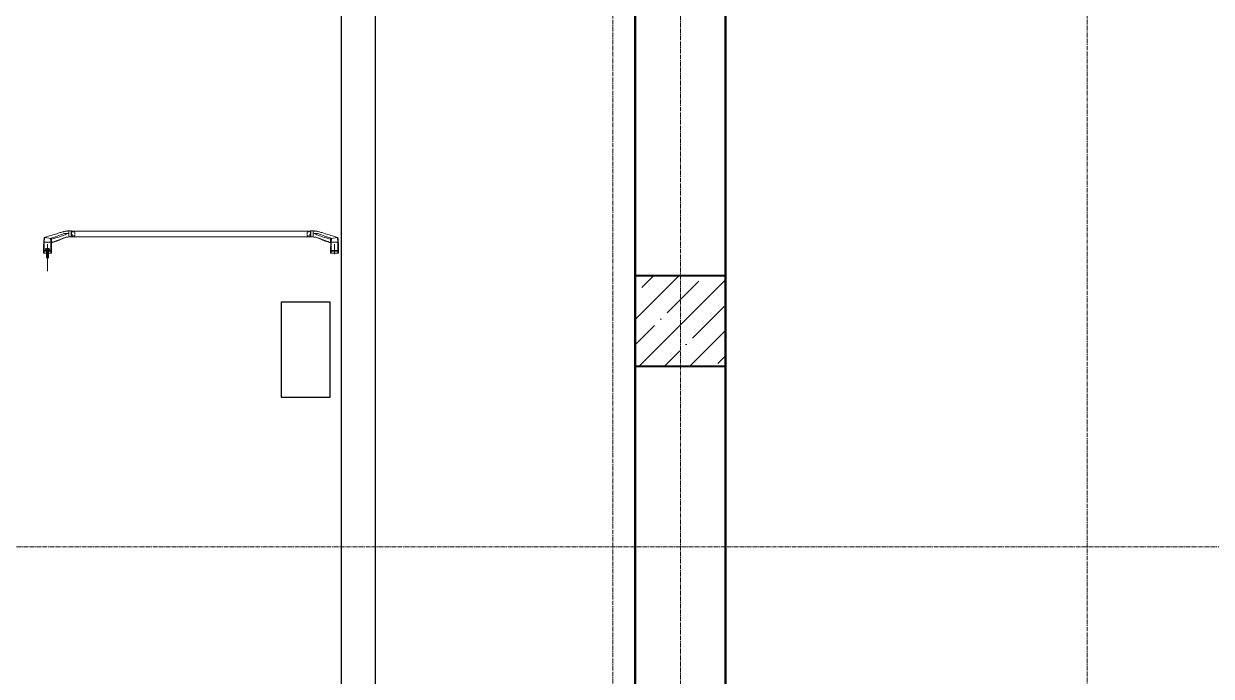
# Model space of a CAD drawing. Header units: millimetres. Extents: x -7155 to 483283, y -227682 to 148426.
# Drawn here: x 15393 to 20650, y 81627 to 84515 of the extents above; entities that cross this region are included whole.
import ezdxf

# ---------------------------------------------------------------- set-up
doc = ezdxf.new("R2010")
doc.units = ezdxf.units.MM
for name, pattern in [('CENTER2', [28.575, 19.05, -3.175, 3.175, -3.175]), ('CENTERLINE', [30, 12, -1.5, 3, -1.5, 12]), ('HIDDEN', [9.525, 6.35, -3.175]), ('HIDDEN2', [4.7625, 3.175, -1.5875])]:
    doc.linetypes.add(name, pattern=pattern)
for name, color, linetype, lineweight in [('АР_Двери_внутренние_антипаника', 7, 'Continuous', 0), ('АР_Колонны', 70, 'Continuous', 30), ('АР_Стены ЖБ', 7, 'Continuous', 30), ('АР_Штриховка', 8, 'Continuous', 0)]:
    doc.layers.add(name, color=color, linetype=linetype, lineweight=lineweight)
for name, color, linetype, lineweight, true_color in [('АР_Оси_РД_100', 7, 'Continuous', 0, 0x525252), ('МАГНИТЫ', 7, 'Continuous', 0, 0xd100d1), ('РД_Витраж_перегородка', 7, 'Continuous', 25, 0x148aff), ('РД_Оси_100', 7, 'Continuous', 0, 0x525252)]:
    doc.layers.add(name, color=color, linetype=linetype, lineweight=lineweight, true_color=true_color)
doc.layers.add('КР_Балки-0.5', color=60, linetype='Continuous', lineweight=50, plot=False)

# ---------------------------------------------------------------- blocks, each defined once
blk = doc.blocks.new('СОШ_2200_АР_ОСИ_М100_28.05.24')
at = {"layer": 'АР_Оси_РД_100', "linetype": 'CENTER2'}
for p, q in [((20100, -6155), (20100, 139938.679)), ((119910, 82200), (-5954.958, 82200))]:
    blk.add_line(p, q, dxfattribs=at)
for points in [[(17850, 139938.679), (18000, 139538.679), (18000, -6194.092)], [(18300, -6196.31), (18300, 139538.679), (18450, 139938.679)]]:
    blk.add_lwpolyline(points, dxfattribs=at)

msp = doc.modelspace()

# ---------------------------------------------------------------- hatches: boundary and pattern name
at = {"layer": 'АР_Штриховка', "linetype": 'Continuous', "lineweight": 5, "true_color": 0x000000}
h = msp.add_hatch(dxfattribs=at)
h.set_pattern_fill('ANSI35', color=18, scale=25, style=0)
h.paths.add_polyline_path([(18100, 83000), (18500, 83000), (18500, 83400), (18100, 83400)], flags=0)

# ---------------------------------------------------------------- linework, layer by layer
at = {"layer": 'АР_Двери_внутренние_антипаника', "color": 18, "linetype": 'Continuous', "true_color": 0x000000}
for p, q in [((15554.4, 83590.9), (15549.9, 83589.6)), ((15558.2, 83592), (15554.4, 83590.9)), ((15561.3, 83592.9), (15558.2, 83592)), ((15564.1, 83593.6), (15561.3, 83592.9)), ((15566.3, 83594.2), (15564.1, 83593.6)), ((15568.2, 83594.6), (15566.3, 83594.2)), ((15570.5, 83595.2), (15568.2, 83594.6)), ((15573.2, 83595.8), (15570.5, 83595.2)), ((15576.5, 83596.5), (15573.2, 83595.8)), ((15580.2, 83597.1), (15576.5, 83596.5)), ((15581.5, 83597.3), (15580.2, 83597.1)), ((15582.8, 83597.5), (15581.5, 83597.3)), ((15584, 83597.6), (15582.8, 83597.5)), ((15585.1, 83597.7), (15584, 83597.6)), ((15586.3, 83597.8), (15585.1, 83597.7)), ((15588.2, 83598), (15586.3, 83597.8)), ((15593, 83598.1), (15588.2, 83598)), ((15593, 83587.5), (15593, 83598.1)), ((15603, 83598.1), (15593, 83598.1)), ((15603, 83598.1), (15593, 83598.1)), ((15603, 83587.5), (15603, 83598.1)), ((15604, 83597.1), (15604, 83586.9)), ((16662.6, 83597.1), (15604, 83597.1)), ((16662.6, 83597.1), (16662.6, 83586.9)), ((16663.6, 83587.5), (16663.6, 83598.1)), ((16663.6, 83598.1), (16673.6, 83598.1)), ((16663.6, 83598.1), (16673.6, 83598.1)), ((16673.6, 83598.1), (16678.4, 83598)), ((16673.6, 83587.5), (16673.6, 83598.1)), ((16678.4, 83598), (16680.3, 83597.8)), ((16680.3, 83597.8), (16681.4, 83597.7)), ((16681.4, 83597.7), (16682.6, 83597.6)), ((16682.6, 83597.6), (16683.8, 83597.5)), ((16683.8, 83597.5), (16685.1, 83597.3)), ((16685.1, 83597.3), (16686.4, 83597.1)), ((16686.4, 83597.1), (16690.1, 83596.5)), ((16690.1, 83596.5), (16693.3, 83595.8)), ((16693.3, 83595.8), (16696.1, 83595.2)), ((16696.1, 83595.2), (16698.4, 83594.6)), ((16698.4, 83594.6), (16700.3, 83594.2)), ((16700.3, 83594.2), (16702.5, 83593.6)), ((16702.5, 83593.6), (16705.3, 83592.9)), ((16705.3, 83592.9), (16708.4, 83592)), ((16708.4, 83592), (16712.2, 83590.9)), ((16712.2, 83590.9), (16716.7, 83589.6)), ((15481.2, 83546.3), (15481.3, 83546.9)), ((15481.3, 83546.9), (15481.8, 83547.5)), ((15481.4, 83547), (15481.9, 83555.8)), ((15481.5, 83548.8), (15481.4, 83548.5)), ((15481.8, 83547.5), (15482.4, 83547.8)), ((15481.9, 83555.8), (15482.6, 83565.1)), ((15482.4, 83547.8), (15483.2, 83547.9)), ((15482.7, 83565.4), (15482.6, 83565.1)), ((15483.4, 83567.2), (15482.7, 83565.7)), ((15483.2, 83566.2), (15482.7, 83565.7)), ((15482.7, 83565.7), (15482.7, 83565.4)), ((15482.9, 83539.9), (15482.8, 83536.2)), ((15483, 83543.9), (15482.9, 83539.9)), ((15483.2, 83547.9), (15483, 83543.9)), ((15483.9, 83566.6), (15483.2, 83566.2)), ((15512.8, 83547.9), (15483.2, 83547.9)), ((15484.6, 83566.7), (15483.3, 83547.9)), ((15512.7, 83547.9), (15483.3, 83547.9)), ((15485.2, 83568.9), (15483.4, 83567.2)), ((15484.6, 83566.7), (15483.9, 83566.6)), ((15484.8, 83567.3), (15484.6, 83566.7)), ((15485.4, 83568), (15484.8, 83567.3)), ((15486.9, 83569.8), (15485.2, 83568.9)), ((15485.3, 83569), (15485.2, 83568.9)), ((15486.1, 83569.2), (15485.3, 83569)), ((15486.9, 83569.1), (15485.4, 83568)), ((15486.9, 83569.1), (15486.1, 83569.2)), ((15488.8, 83570.4), (15486.9, 83569.8)), ((15511.4, 83564.4), (15486.9, 83569.1)), ((15498.3, 83573.4), (15488.8, 83570.4)), ((15506.9, 83576.1), (15498.3, 83573.4)), ((15514.7, 83578.6), (15506.9, 83576.1)), ((15511.2, 83564), (15511.3, 83564.2)), ((15511.4, 83563.5), (15511.2, 83564)), ((15511.3, 83564.2), (15511.4, 83564.4)), ((15511.4, 83564.4), (15512.2, 83565.3)), ((15511.4, 83564.4), (15512.4, 83564)), ((15511.6, 83563.1), (15511.4, 83563.5)), ((15511.6, 83563), (15511.6, 83563.1)), ((15511.6, 83563.1), (15511.6, 83563.1)), ((15511.6, 83563.1), (15511.6, 83563.1)), ((15511.6, 83563.1), (15511.6, 83563.1)), ((15511.6, 83563.1), (15511.6, 83563.1)), ((15511.6, 83563.1), (15511.6, 83563.1)), ((15511.6, 83563.1), (15511.6, 83563.1)), ((15511.6, 83563.1), (15511.6, 83563.1)), ((15511.6, 83563.1), (15511.6, 83563.1)), ((15511.6, 83563.1), (15511.6, 83563.1)), ((15511.6, 83563.1), (15511.6, 83563.1)), ((15511.6, 83563.1), (15511.6, 83563.1)), ((15511.6, 83563.1), (15511.6, 83563.1)), ((15511.6, 83563.1), (15511.6, 83563.1)), ((15511.7, 83562.9), (15511.6, 83563)), ((15511.7, 83562.8), (15511.7, 83562.9)), ((15511.9, 83559.9), (15511.7, 83562.8)), ((15511.7, 83562.8), (15512.4, 83562.7)), ((15512.1, 83557), (15511.9, 83559.9)), ((15512.3, 83554.2), (15512.1, 83557)), ((15512.2, 83565.3), (15512.7, 83565.8)), ((15512.5, 83551.3), (15512.3, 83554.2)), ((15512.4, 83564), (15513.3, 83563.2)), ((15512.4, 83562.7), (15513.1, 83562.3)), ((15512.7, 83547.9), (15512.5, 83551.3)), ((15512.7, 83565.8), (15513.5, 83566.2)), ((15513, 83547.9), (15512.7, 83547.9)), ((15513, 83544.7), (15512.8, 83547.9)), ((15512.8, 83547.9), (15513.6, 83547.8)), ((15513.1, 83547.9), (15513, 83547.9)), ((15513.1, 83541.6), (15513, 83544.7)), ((15513.1, 83562.3), (15513.5, 83561.8)), ((15513.1, 83538.5), (15513.1, 83541.6)), ((15513.2, 83535.6), (15513.1, 83538.5)), ((15513.3, 83563.2), (15513.9, 83562.2)), ((15513.5, 83566.2), (15523.7, 83569.5)), ((15513.5, 83566.2), (15514.3, 83565.4)), ((15513.5, 83561.8), (15513.7, 83561.2)), ((15513.6, 83547.8), (15514.2, 83547.5)), ((15513.8, 83561.2), (15513.7, 83561.3)), ((15513.7, 83561.3), (15513.7, 83561.2)), ((15514, 83561.2), (15513.8, 83561.2)), ((15513.9, 83562.2), (15514.2, 83561.3)), ((15514.1, 83561.2), (15514, 83561.2)), ((15514.2, 83561.3), (15514.1, 83561.2)), ((15514.3, 83561.4), (15514.2, 83561.3)), ((15514.2, 83547.5), (15514.6, 83546.9)), ((15514.3, 83565.4), (15515, 83564.1)), ((15514.8, 83561.3), (15514.3, 83561.4)), ((15514.4, 83550.4), (15514.4, 83551)), ((15514.4, 83551), (15514.4, 83550.9)), ((15514.4, 83550.3), (15514.4, 83550.4)), ((15514.6, 83550.3), (15514.4, 83550.3)), ((15514.6, 83549.7), (15514.6, 83550.2)), ((15514.6, 83550.2), (15514.6, 83550.2)), ((15514.7, 83548.7), (15514.6, 83549.7)), ((15514.8, 83547.1), (15514.6, 83547.1)), ((15514.6, 83546.9), (15514.8, 83546.3)), ((15521.6, 83580.8), (15514.7, 83578.6)), ((15514.8, 83547.1), (15514.7, 83548.7)), ((15515.2, 83561.2), (15514.8, 83561.3)), ((15514.9, 83545.1), (15514.8, 83547.1)), ((15514.8, 83546.3), (15514.9, 83544.9)), ((15514.9, 83545.3), (15515, 83545.9)), ((15514.9, 83544.9), (15515.6, 83545.3)), ((15514.9, 83544.9), (15516, 83513.7)), ((15515, 83564.1), (15515.5, 83562.6)), ((15515, 83545.9), (15515.1, 83546)), ((15515.1, 83546), (15515.3, 83546.2)), ((15515.4, 83561.2), (15515.2, 83561.2)), ((15515.3, 83546.2), (15515.4, 83546.4)), ((15515.7, 83561.2), (15515.4, 83561.2)), ((15515.4, 83546.4), (15515.7, 83546.9)), ((15515.5, 83562.6), (15515.7, 83561.2)), ((15515.6, 83545.3), (15524.3, 83548.2)), ((15515.6, 83545.3), (15515.9, 83545.5)), ((15526, 83564.4), (15515.7, 83561.2)), ((15515.7, 83561.2), (15515.7, 83561.2)), ((15515.7, 83561.2), (15516.1, 83555.5)), ((15515.7, 83546.9), (15516.3, 83547.5)), ((15515.9, 83545.5), (15516.2, 83545.9)), ((15516.1, 83555.5), (15516.5, 83548.1)), ((15516.2, 83545.9), (15516.4, 83546.4)), ((15516.3, 83547.5), (15516.5, 83547.6)), ((15516.4, 83546.4), (15516.5, 83547.6)), ((15516.5, 83547.6), (15526.8, 83551)), ((15516.5, 83548.1), (15516.5, 83547.6)), ((15527.8, 83582.7), (15521.6, 83580.8)), ((15523.7, 83569.5), (15532.7, 83572.8)), ((15524.3, 83548.2), (15532, 83550.9)), ((15535.4, 83567.2), (15526, 83564.4)), ((15526.8, 83551), (15536.1, 83554.4)), ((15533.4, 83584.5), (15527.8, 83582.7)), ((15532, 83550.9), (15538.7, 83553.4)), ((15532.7, 83572.8), (15540.8, 83575.8)), ((15538.5, 83586.1), (15533.4, 83584.5)), ((15543.9, 83569.7), (15535.4, 83567.2)), ((15536.1, 83554.4), (15544.6, 83557.6)), ((15544.6, 83588), (15538.5, 83586.1)), ((15538.7, 83553.4), (15544.6, 83555.7)), ((15540.8, 83575.8), (15548.3, 83578.6)), ((15551.6, 83572.2), (15543.9, 83569.7)), ((15549.9, 83589.6), (15544.6, 83588)), ((15544.6, 83557.6), (15552.3, 83560.6)), ((15544.6, 83555.7), (15549.9, 83557.8)), ((15548.3, 83578.6), (15555.3, 83581.1)), ((15549.9, 83557.8), (15554.5, 83559.7)), ((15558.6, 83574.7), (15551.6, 83572.2)), ((15552.3, 83560.6), (15559.3, 83563.4)), ((15554.5, 83559.7), (15558.6, 83561.4)), ((15555.3, 83581.1), (15561.8, 83583.2)), ((15565, 83577), (15558.6, 83574.7)), ((15558.6, 83561.4), (15562.2, 83562.9)), ((15559.3, 83563.4), (15565.6, 83565.8)), ((15561.8, 83583.2), (15567.9, 83585)), ((15562.2, 83562.9), (15566.5, 83564.6)), ((15570.8, 83579.3), (15565, 83577)), ((15565.6, 83565.8), (15571.4, 83567.8)), ((15566.5, 83564.6), (15570.1, 83566)), ((15567.9, 83585), (15573.6, 83586.3)), ((15570.1, 83566), (15573.9, 83567.4)), ((15576, 83581.4), (15570.8, 83579.3)), ((15571.4, 83567.8), (15576.5, 83569.3)), ((15573.6, 83586.3), (15579.1, 83587.1)), ((15573.9, 83567.4), (15578, 83568.8)), ((15580.7, 83583.4), (15576, 83581.4)), ((15576.5, 83569.3), (15581.1, 83570.3)), ((15578, 83568.8), (15582.4, 83570)), ((15579.1, 83587.1), (15583, 83587.4)), ((15583.9, 83584.9), (15580.7, 83583.4)), ((15581.1, 83570.3), (15584.2, 83570.7)), ((15582.4, 83570), (15586.9, 83571.1)), ((15583, 83587.4), (15586.6, 83587.5)), ((15586.9, 83586.3), (15583.9, 83584.9)), ((15584.2, 83570.7), (15587.1, 83571.1)), ((15586.6, 83587.5), (15589.9, 83587.5)), ((15586.7, 83571), (15588.2, 83571.3)), ((15589.9, 83587.2), (15586.9, 83586.3)), ((15588.2, 83571.3), (15590.5, 83571.6)), ((15593, 83587.5), (15589.9, 83587.2)), ((15589.9, 83587.5), (15593, 83587.5)), ((15593, 83571.7), (15590.5, 83571.6)), ((15593, 83571.8), (15593, 83587.5)), ((15593, 83571.7), (15593, 83571.8)), ((15593, 83571.7), (15603, 83571.7)), ((15603, 83571.7), (15603, 83587.5)), ((15604, 83586.9), (15604, 83572.7)), ((16662.6, 83572.7), (15604, 83572.7)), ((16662.6, 83586.9), (16662.6, 83572.7)), ((16663.6, 83571.7), (16663.6, 83587.5)), ((16673.6, 83571.7), (16663.6, 83571.7)), ((16673.6, 83587.5), (16676.7, 83587.2)), ((16676.7, 83587.5), (16673.6, 83587.5)), ((16673.6, 83571.8), (16673.6, 83587.5)), ((16673.6, 83571.7), (16673.6, 83571.8)), ((16673.6, 83571.7), (16676, 83571.6)), ((16678.4, 83571.3), (16676, 83571.6)), ((16680, 83587.5), (16676.7, 83587.5)), ((16676.7, 83587.2), (16679.7, 83586.3)), ((16679.9, 83571), (16678.4, 83571.3)), ((16682.4, 83570.7), (16679.5, 83571.1)), ((16679.7, 83586.3), (16682.7, 83584.9)), ((16684.2, 83570), (16679.7, 83571.1)), ((16683.6, 83587.4), (16680, 83587.5)), ((16685.5, 83570.3), (16682.4, 83570.7)), ((16682.7, 83584.9), (16685.9, 83583.4)), ((16687.5, 83587.1), (16683.6, 83587.4)), ((16688.5, 83568.8), (16684.2, 83570)), ((16690.1, 83569.3), (16685.5, 83570.3)), ((16685.9, 83583.4), (16690.6, 83581.4)), ((16692.9, 83586.3), (16687.5, 83587.1)), ((16692.7, 83567.4), (16688.5, 83568.8)), ((16695.2, 83567.8), (16690.1, 83569.3)), ((16690.6, 83581.4), (16695.8, 83579.3)), ((16696.4, 83566), (16692.7, 83567.4)), ((16698.7, 83585), (16692.9, 83586.3)), ((16701, 83565.8), (16695.2, 83567.8)), ((16695.8, 83579.3), (16701.6, 83577)), ((16700.1, 83564.6), (16696.4, 83566)), ((16704.8, 83583.2), (16698.7, 83585)), ((16704.3, 83562.9), (16700.1, 83564.6)), ((16707.3, 83563.4), (16701, 83565.8)), ((16701.6, 83577), (16708, 83574.7)), ((16708, 83561.4), (16704.3, 83562.9)), ((16711.3, 83581.1), (16704.8, 83583.2)), ((16714.3, 83560.6), (16707.3, 83563.4)), ((16708, 83574.7), (16715, 83572.2)), ((16712.1, 83559.7), (16708, 83561.4)), ((16718.3, 83578.6), (16711.3, 83581.1)), ((16716.7, 83557.8), (16712.1, 83559.7)), ((16722, 83557.6), (16714.3, 83560.6)), ((16715, 83572.2), (16722.7, 83569.7)), ((16716.7, 83589.6), (16721.9, 83588)), ((16722, 83555.7), (16716.7, 83557.8)), ((16725.8, 83575.8), (16718.3, 83578.6)), ((16721.9, 83588), (16728.1, 83586.1)), ((16730.4, 83554.4), (16722, 83557.6)), ((16727.9, 83553.4), (16722, 83555.7)), ((16722.7, 83569.7), (16731.2, 83567.2)), ((16733.9, 83572.8), (16725.8, 83575.8)), ((16734.6, 83550.9), (16727.9, 83553.4)), ((16728.1, 83586.1), (16733.1, 83584.5)), ((16739.8, 83551), (16730.4, 83554.4)), ((16731.2, 83567.2), (16740.6, 83564.4)), ((16733.1, 83584.5), (16738.7, 83582.7)), ((16742.9, 83569.5), (16733.9, 83572.8)), ((16742.3, 83548.2), (16734.6, 83550.9)), ((16738.7, 83582.7), (16745, 83580.8)), ((16750, 83547.6), (16739.8, 83551)), ((16740.6, 83564.4), (16750.9, 83561.2)), ((16751, 83545.3), (16742.3, 83548.2)), ((16753, 83566.2), (16742.9, 83569.5)), ((16745, 83580.8), (16751.9, 83578.6)), ((16750.1, 83548.1), (16750, 83547.6)), ((16750.2, 83546.4), (16750, 83547.6)), ((16750.3, 83547.5), (16750, 83547.6)), ((16750.5, 83555.5), (16750.1, 83548.1)), ((16750.4, 83545.9), (16750.2, 83546.4)), ((16750.9, 83546.9), (16750.3, 83547.5)), ((16750.7, 83545.5), (16750.4, 83545.9)), ((16750.9, 83561.2), (16750.5, 83555.5)), ((16751.7, 83544.9), (16750.5, 83513.7)), ((16751, 83545.3), (16750.7, 83545.5)), ((16751.1, 83562.6), (16750.9, 83561.2)), ((16750.9, 83561.2), (16750.9, 83561.2)), ((16750.9, 83561.2), (16751.2, 83561.2)), ((16751.2, 83546.4), (16750.9, 83546.9)), ((16751.7, 83544.9), (16751, 83545.3)), ((16751.6, 83564.1), (16751.1, 83562.6)), ((16751.2, 83561.2), (16751.4, 83561.2)), ((16751.3, 83546.2), (16751.2, 83546.4)), ((16751.5, 83546), (16751.3, 83546.2)), ((16751.4, 83561.2), (16751.8, 83561.3)), ((16751.6, 83545.9), (16751.5, 83546)), ((16752.3, 83565.4), (16751.6, 83564.1)), ((16751.7, 83545.3), (16751.6, 83545.9)), ((16751.7, 83545.1), (16751.8, 83547.1)), ((16751.8, 83546.3), (16751.7, 83544.9)), ((16751.8, 83561.3), (16752.3, 83561.4)), ((16751.8, 83547.1), (16751.9, 83548.7)), ((16751.8, 83547.1), (16752, 83547.1)), ((16751.9, 83546.9), (16751.8, 83546.3)), ((16751.9, 83578.6), (16759.7, 83576.1)), ((16751.9, 83548.7), (16752, 83549.7)), ((16752.4, 83547.5), (16751.9, 83546.9)), ((16752, 83550.3), (16752.2, 83550.3)), ((16752, 83549.7), (16752, 83550.2)), ((16752, 83550.2), (16752, 83550.2)), ((16752.2, 83550.4), (16752.2, 83551)), ((16752.2, 83551), (16752.2, 83550.9)), ((16752.2, 83550.3), (16752.2, 83550.4)), ((16753, 83566.2), (16752.3, 83565.4)), ((16752.3, 83561.4), (16752.4, 83561.3)), ((16752.7, 83562.2), (16752.4, 83561.3)), ((16752.4, 83561.3), (16752.5, 83561.2)), ((16753, 83547.8), (16752.4, 83547.5)), ((16752.5, 83561.2), (16752.6, 83561.2)), ((16752.6, 83561.2), (16752.8, 83561.2)), ((16753.3, 83563.2), (16752.7, 83562.2)), ((16752.8, 83561.2), (16752.9, 83561.3)), ((16753.1, 83561.8), (16752.9, 83561.2)), ((16752.9, 83561.3), (16752.9, 83561.2)), ((16753.9, 83565.8), (16753, 83566.2)), ((16753.8, 83547.9), (16753, 83547.8)), ((16753.5, 83562.3), (16753.1, 83561.8)), ((16754.2, 83564), (16753.3, 83563.2)), ((16753.4, 83538.5), (16753.5, 83541.6)), ((16753.4, 83535.6), (16753.4, 83538.5)), ((16754.2, 83562.7), (16753.5, 83562.3)), ((16753.5, 83547.9), (16753.6, 83547.9)), ((16753.5, 83541.6), (16753.6, 83544.7)), ((16753.6, 83544.7), (16753.8, 83547.9)), ((16753.6, 83547.9), (16753.9, 83547.9)), ((16753.8, 83547.9), (16783.4, 83547.9)), ((16754.4, 83565.3), (16753.9, 83565.8)), ((16753.9, 83547.9), (16754.1, 83551.3)), ((16753.9, 83547.9), (16783.3, 83547.9)), ((16754.1, 83551.3), (16754.3, 83554.2)), ((16755.2, 83564.4), (16754.2, 83564)), ((16754.9, 83562.8), (16754.2, 83562.7)), ((16754.3, 83554.2), (16754.5, 83557)), ((16755.2, 83564.4), (16754.4, 83565.3)), ((16754.5, 83557), (16754.7, 83559.9)), ((16754.7, 83559.9), (16754.9, 83562.8)), ((16754.9, 83562.9), (16755, 83563)), ((16754.9, 83562.8), (16754.9, 83562.9)), ((16755, 83563.1), (16755.2, 83563.5)), ((16755, 83563), (16755, 83563.1)), ((16755, 83563.1), (16755, 83563.1)), ((16755, 83563.1), (16755, 83563.1)), ((16755, 83563.1), (16755, 83563.1)), ((16755, 83563.1), (16755, 83563.1)), ((16755, 83563.1), (16755, 83563.1)), ((16755, 83563.1), (16755, 83563.1)), ((16755, 83563.1), (16755, 83563.1)), ((16755, 83563.1), (16755, 83563.1)), ((16755, 83563.1), (16755, 83563.1)), ((16755, 83563.1), (16755, 83563.1)), ((16755, 83563.1), (16755, 83563.1)), ((16755, 83563.1), (16755, 83563.1)), ((16755, 83563.1), (16755, 83563.1)), ((16755.2, 83564.4), (16779.7, 83569.1)), ((16755.3, 83564.2), (16755.2, 83564.4)), ((16755.2, 83563.5), (16755.3, 83564)), ((16755.3, 83564), (16755.3, 83564.2)), ((16759.7, 83576.1), (16768.3, 83573.4)), ((16768.3, 83573.4), (16777.8, 83570.4)), ((16777.8, 83570.4), (16779.7, 83569.8)), ((16779.7, 83569.8), (16781.4, 83568.9)), ((16779.7, 83569.1), (16780.5, 83569.2)), ((16779.7, 83569.1), (16781.2, 83568)), ((16780.5, 83569.2), (16781.3, 83569)), ((16781.2, 83568), (16781.8, 83567.3)), ((16781.3, 83569), (16781.3, 83568.9)), ((16781.4, 83568.9), (16783.2, 83567.2)), ((16781.8, 83567.3), (16782, 83566.7)), ((16782, 83566.7), (16782.7, 83566.6)), ((16782, 83566.7), (16783.3, 83547.9)), ((16782.7, 83566.6), (16783.4, 83566.2)), ((16783.2, 83567.2), (16783.8, 83565.7)), ((16783.4, 83566.2), (16783.8, 83565.7)), ((16783.4, 83547.9), (16783.6, 83543.9)), ((16784.2, 83547.8), (16783.4, 83547.9)), ((16783.6, 83543.9), (16783.7, 83539.9)), ((16783.7, 83539.9), (16783.8, 83536.2)), ((16783.8, 83565.7), (16783.9, 83565.4)), ((16783.9, 83565.4), (16784, 83565.1)), ((16784.7, 83555.8), (16784, 83565.1)), ((16784.8, 83547.5), (16784.2, 83547.8)), ((16785.2, 83547), (16784.7, 83555.8)), ((16785.3, 83546.9), (16784.8, 83547.5)), ((16785.1, 83548.8), (16785.1, 83548.5)), ((16785.4, 83546.3), (16785.3, 83546.9)), ((15479.7, 83500), (15479.9, 83509.4)), ((15516.2, 83500), (15479.7, 83500)), ((15480.1, 83510.3), (15479.9, 83509.4)), ((15480.1, 83509.2), (15479.9, 83509.4)), ((15480.3, 83510.8), (15480.1, 83510.3)), ((15480.9, 83509), (15480.1, 83509.2)), ((15480.7, 83511.2), (15480.3, 83510.8)), ((15481.2, 83511.5), (15480.7, 83511.2)), ((15481.6, 83508.9), (15480.9, 83509)), ((15481.7, 83511.7), (15481.2, 83511.5)), ((15482.3, 83508.8), (15481.6, 83508.9)), ((15482.8, 83511.9), (15481.7, 83511.7)), ((15483.1, 83508.8), (15482.3, 83508.8)), ((15482.8, 83536.2), (15482.8, 83532)), ((15482.8, 83532), (15482.8, 83528.1)), ((15482.8, 83528.1), (15482.8, 83523.4)), ((15482.8, 83523.4), (15482.8, 83519.6)), ((15482.8, 83519.6), (15482.8, 83515.5)), ((15482.8, 83515.5), (15482.8, 83511.9)), ((15482.8, 83511.9), (15482.9, 83511.6)), ((15482.9, 83511.6), (15483.1, 83511.4)), ((15483.1, 83511.4), (15483.4, 83511.3)), ((15483.8, 83508.7), (15483.1, 83508.8)), ((15483.4, 83511.3), (15483.6, 83511.3)), ((15483.6, 83511.3), (15483.8, 83511.3)), ((15483.8, 83508.7), (15483.7, 83500)), ((15483.8, 83511.3), (15512.1, 83511.3)), ((15483.8, 83508.7), (15483.8, 83511.3)), ((15512.1, 83508.7), (15483.8, 83508.7)), ((15490.3, 83518.4), (15488.8, 83515.3)), ((15488.8, 83515.3), (15491, 83516.2)), ((15488.8, 83515.1), (15491, 83516)), ((15488.8, 83515.1), (15488.8, 83515.3)), ((15489.6, 83520.3), (15489.6, 83520.5)), ((15490.4, 83520.5), (15489.6, 83520.5)), ((15489.6, 83520.5), (15490.3, 83518.8)), ((15489.6, 83520.3), (15490.3, 83518.6)), ((15490.3, 83518.8), (15491.8, 83518.8)), ((15490.3, 83518.6), (15490.3, 83518.8)), ((15490.3, 83518.6), (15491.8, 83518.6)), ((15491.5, 83518.4), (15490.3, 83518.4)), ((15490.5, 83520.2), (15490.4, 83520.5)), ((15491.6, 83520.2), (15490.5, 83520.2)), ((15490.6, 83519.9), (15490.8, 83519.3)), ((15491.5, 83519.9), (15490.6, 83519.9)), ((15491.4, 83519.7), (15490.6, 83519.7)), ((15490.7, 83516.9), (15491.5, 83518.4)), ((15492.6, 83517.4), (15490.7, 83516.9)), ((15490.8, 83519.3), (15491.3, 83519.3)), ((15490.9, 83517), (15491.5, 83518.2)), ((15491, 83516.2), (15493.5, 83516.8)), ((15491, 83516), (15493.5, 83516.6)), ((15491.3, 83519.3), (15491.5, 83519.9)), ((15491.5, 83518.2), (15491.5, 83518.4)), ((15491.7, 83520.5), (15491.6, 83520.2)), ((15492.5, 83520.5), (15491.7, 83520.5)), ((15491.8, 83518.8), (15492.5, 83520.5)), ((15491.8, 83518.6), (15492.5, 83520.3)), ((15491.8, 83518.6), (15491.8, 83518.8)), ((15492.5, 83520.3), (15492.5, 83520.5)), ((15494.5, 83517.7), (15492.6, 83517.4)), ((15492.9, 83520.5), (15492.9, 83518.8)), ((15493.7, 83520.5), (15492.9, 83520.5)), ((15492.9, 83518.6), (15492.9, 83518.8)), ((15492.9, 83518.8), (15494.2, 83518.8)), ((15492.9, 83518.6), (15494.2, 83518.6)), ((15493.5, 83516.8), (15496, 83517.1)), ((15493.5, 83516.6), (15496, 83516.9)), ((15493.5, 83500), (15493.5, 83477.8)), ((15493.7, 83519.3), (15493.7, 83520.5)), ((15493.9, 83519.3), (15493.7, 83519.3)), ((15494.4, 83520.5), (15493.9, 83519.3)), ((15494.2, 83518.8), (15494.6, 83519.8)), ((15494.2, 83518.6), (15494.6, 83519.5)), ((15494.2, 83518.6), (15494.2, 83518.8)), ((15496.6, 83477.8), (15494.3, 83500)), ((15495, 83520.5), (15494.4, 83520.5)), ((15496.5, 83517.9), (15494.5, 83517.7)), ((15494.6, 83519.5), (15494.6, 83519.8)), ((15494.6, 83519.8), (15494.8, 83519.8)), ((15494.6, 83519.5), (15494.8, 83519.5)), ((15494.8, 83519.5), (15494.8, 83519.8)), ((15494.8, 83519.8), (15495.2, 83518.8)), ((15494.8, 83519.5), (15495.2, 83518.6)), ((15495.5, 83519.3), (15495, 83520.5)), ((15495.2, 83518.6), (15495.2, 83518.8)), ((15495.2, 83518.8), (15496.5, 83518.8)), ((15495.2, 83518.6), (15496.5, 83518.6)), ((15495.8, 83519.3), (15495.5, 83519.3)), ((15496.5, 83520.5), (15495.8, 83520.5)), ((15495.8, 83520.5), (15495.8, 83519.3)), ((15496, 83516.9), (15496, 83517.1)), ((15496, 83517.1), (15498, 83515.2)), ((15496, 83516.9), (15498, 83515)), ((15496.5, 83518.8), (15496.5, 83520.5)), ((15496.5, 83518.6), (15496.5, 83518.8)), ((15498, 83516.5), (15496.5, 83517.9)), ((15497, 83520.3), (15497, 83520.5)), ((15497.9, 83520.5), (15497, 83520.5)), ((15497, 83520.5), (15497.6, 83519.8)), ((15497, 83520.3), (15497.5, 83519.7)), ((15497.2, 83519.5), (15497.1, 83519.4)), ((15497.1, 83519.4), (15497.1, 83519.3)), ((15497.1, 83519.3), (15497.1, 83519.2)), ((15497.1, 83519.2), (15497.1, 83519.2)), ((15497.1, 83519.2), (15497.2, 83519.1)), ((15497.1, 83519.1), (15497.1, 83519)), ((15497.1, 83519), (15497.1, 83518.9)), ((15497.1, 83518.9), (15497.2, 83518.8)), ((15497.3, 83519.6), (15497.2, 83519.5)), ((15497.2, 83519.1), (15497.3, 83519)), ((15497.2, 83518.8), (15497.3, 83518.8)), ((15497.4, 83519.7), (15497.3, 83519.6)), ((15497.3, 83519), (15497.4, 83518.9)), ((15497.3, 83518.8), (15497.4, 83518.7)), ((15497.5, 83519.7), (15497.4, 83519.7)), ((15497.4, 83518.9), (15497.5, 83518.9)), ((15497.4, 83518.7), (15497.5, 83518.6)), ((15497.6, 83519.8), (15497.5, 83519.7)), ((15497.5, 83518.9), (15497.7, 83518.8)), ((15497.5, 83518.6), (15497.7, 83518.6)), ((15497.7, 83518.8), (15497.8, 83518.8)), ((15497.7, 83518.6), (15497.8, 83518.6)), ((15497.8, 83518.8), (15498, 83518.8)), ((15497.8, 83518.6), (15498, 83518.6)), ((15498.4, 83519.8), (15497.9, 83520.5)), ((15498, 83519.5), (15497.9, 83519.4)), ((15497.9, 83519.3), (15497.9, 83519.4)), ((15497.9, 83519.4), (15497.9, 83519.3)), ((15497.9, 83519.4), (15497.9, 83519.4)), ((15497.9, 83519.4), (15497.9, 83519.4)), ((15497.9, 83519.3), (15497.9, 83519.3)), ((15497.9, 83519.3), (15497.9, 83519.2)), ((15497.9, 83519.2), (15498, 83519.2)), ((15498.1, 83519.5), (15498, 83519.5)), ((15498, 83519.5), (15498, 83519.5)), ((15498.1, 83519.3), (15498, 83519.3)), ((15498, 83519.3), (15498, 83519.2)), ((15498, 83519.2), (15498, 83519.2)), ((15498, 83519.2), (15498, 83519.2)), ((15498, 83519.2), (15498, 83519.2)), ((15498, 83519.2), (15498.1, 83519.1)), ((15498, 83518.8), (15499.5, 83518.8)), ((15498, 83518.6), (15498, 83518.8)), ((15498, 83518.6), (15499.5, 83518.6)), ((15499.4, 83517.9), (15498, 83516.5)), ((15498, 83515.2), (15499.9, 83517.1)), ((15498, 83515), (15499.9, 83516.9)), ((15498, 83515), (15498, 83515.2)), ((15498.2, 83519.5), (15498.1, 83519.5)), ((15498.1, 83519.5), (15498.1, 83519.5)), ((15498.2, 83519.3), (15498.1, 83519.3)), ((15498.1, 83519.3), (15498.1, 83519.3)), ((15498.1, 83519.1), (15498.1, 83519.1)), ((15498.1, 83519.1), (15498.2, 83519.1)), ((15498.9, 83519.5), (15498.2, 83519.5)), ((15498.2, 83519.3), (15498.2, 83519.5)), ((15498.2, 83519.5), (15498.2, 83519.5)), ((15498.9, 83519.3), (15498.2, 83519.3)), ((15498.2, 83519.3), (15498.2, 83519.3)), ((15498.2, 83519.1), (15498.9, 83519.1)), ((15498.2, 83519.1), (15498.2, 83519.1)), ((15498.9, 83519.8), (15498.4, 83519.8)), ((15499.5, 83520.5), (15498.9, 83520.5)), ((15498.9, 83520.5), (15498.9, 83519.8)), ((15498.9, 83519.1), (15498.9, 83519.5)), ((15501.4, 83517.7), (15499.4, 83517.9)), ((15501.7, 83500), (15499.4, 83477.8)), ((15499.5, 83518.8), (15499.5, 83520.5)), ((15499.5, 83518.6), (15499.5, 83518.8)), ((15499.9, 83516.9), (15499.9, 83517.1)), ((15499.9, 83517.1), (15502.5, 83516.8)), ((15499.9, 83516.9), (15502.5, 83516.6)), ((15500.1, 83520.1), (15500, 83520)), ((15500, 83520), (15500, 83519.3)), ((15500, 83519.3), (15500.1, 83519.2)), ((15500, 83519.1), (15500, 83519.3)), ((15500, 83519.1), (15500.1, 83519)), ((15500.2, 83520.3), (15500.1, 83520.2)), ((15500.1, 83520.2), (15500.1, 83520.1)), ((15500.1, 83519.2), (15500.1, 83519.2)), ((15500.1, 83519.2), (15500.2, 83519.1)), ((15500.1, 83519), (15500.1, 83518.9)), ((15500.1, 83518.9), (15500.2, 83518.8)), ((15500.3, 83520.4), (15500.2, 83520.3)), ((15500.2, 83519.1), (15500.3, 83519)), ((15500.2, 83518.8), (15500.3, 83518.8)), ((15500.5, 83520.4), (15500.3, 83520.4)), ((15500.3, 83519), (15500.4, 83518.9)), ((15500.3, 83518.8), (15500.4, 83518.7)), ((15500.4, 83518.9), (15500.5, 83518.9)), ((15500.4, 83518.7), (15500.5, 83518.6)), ((15500.6, 83520.5), (15500.5, 83520.4)), ((15500.5, 83518.9), (15500.7, 83518.8)), ((15500.5, 83518.6), (15500.7, 83518.6)), ((15500.8, 83520.5), (15500.6, 83520.5)), ((15500.7, 83518.8), (15500.8, 83518.8)), ((15500.7, 83518.6), (15500.8, 83518.6)), ((15501, 83520.5), (15500.8, 83520.5)), ((15500.9, 83520.1), (15500.8, 83520)), ((15500.8, 83520), (15500.8, 83520)), ((15500.8, 83520), (15500.8, 83519.9)), ((15500.8, 83519.7), (15500.8, 83519.9)), ((15500.8, 83519.9), (15500.8, 83519.4)), ((15500.9, 83519.8), (15500.8, 83519.8)), ((15500.8, 83519.8), (15500.8, 83519.8)), ((15500.8, 83519.8), (15500.8, 83519.7)), ((15500.8, 83519.4), (15500.8, 83519.3)), ((15500.8, 83519.3), (15500.8, 83519.3)), ((15500.8, 83519.3), (15500.9, 83519.3)), ((15500.8, 83518.8), (15501, 83518.8)), ((15500.8, 83518.6), (15501, 83518.6)), ((15501, 83520.1), (15500.9, 83520.1)), ((15500.9, 83520.1), (15500.9, 83520.1)), ((15500.9, 83520.1), (15500.9, 83520.1)), ((15501, 83519.9), (15500.9, 83519.9)), ((15500.9, 83519.9), (15500.9, 83519.9)), ((15500.9, 83519.9), (15500.9, 83519.8)), ((15500.9, 83519.3), (15500.9, 83519.2)), ((15500.9, 83519.2), (15501, 83519.2)), ((15501.6, 83520.5), (15501, 83520.5)), ((15501.1, 83520.2), (15501, 83520.1)), ((15501.1, 83519.9), (15501, 83519.9)), ((15501, 83519.2), (15501.1, 83519.2)), ((15501, 83518.8), (15501.6, 83518.8)), ((15501, 83518.6), (15501, 83518.8)), ((15501, 83518.6), (15501.6, 83518.6)), ((15501.2, 83520.2), (15501.1, 83520.2)), ((15501.1, 83520.2), (15501.1, 83520.2)), ((15501.2, 83519.9), (15501.1, 83519.9)), ((15501.1, 83519.9), (15501.1, 83519.9)), ((15501.1, 83519.2), (15501.1, 83519.2)), ((15501.1, 83519.2), (15501.2, 83519.1)), ((15501.2, 83519.9), (15501.2, 83520.2)), ((15501.4, 83520.2), (15501.2, 83520.2)), ((15501.4, 83519.9), (15501.2, 83519.9)), ((15501.2, 83519.1), (15501.4, 83519.1)), ((15501.4, 83519.9), (15501.4, 83520.2)), ((15501.5, 83520.2), (15501.4, 83520.2)), ((15501.5, 83519.9), (15501.4, 83519.9)), ((15501.4, 83519.1), (15501.5, 83519.2)), ((15503.4, 83517.4), (15501.4, 83517.7)), ((15501.6, 83520.1), (15501.5, 83520.2)), ((15501.5, 83520.2), (15501.5, 83520.2)), ((15501.6, 83519.9), (15501.5, 83519.9)), ((15501.5, 83519.9), (15501.5, 83519.9)), ((15501.5, 83519.2), (15501.5, 83519.2)), ((15501.5, 83519.2), (15501.6, 83519.2)), ((15501.8, 83520.5), (15501.6, 83520.5)), ((15501.7, 83520.1), (15501.6, 83520.1)), ((15501.7, 83519.9), (15501.6, 83519.9)), ((15501.6, 83519.2), (15501.6, 83519.2)), ((15501.6, 83519.2), (15501.7, 83519.2)), ((15501.6, 83518.6), (15501.6, 83518.8)), ((15501.6, 83518.8), (15501.8, 83518.8)), ((15501.6, 83518.6), (15501.8, 83518.6)), ((15501.8, 83520), (15501.7, 83520.1)), ((15501.7, 83520.1), (15501.7, 83520.1)), ((15501.7, 83519.8), (15501.7, 83519.9)), ((15501.8, 83519.8), (15501.7, 83519.8)), ((15501.7, 83519.2), (15501.7, 83519.3)), ((15501.7, 83519.3), (15501.8, 83519.3)), ((15501.9, 83520.5), (15501.8, 83520.5)), ((15501.8, 83519.9), (15501.8, 83520)), ((15501.8, 83520), (15501.8, 83520)), ((15501.8, 83519.4), (15501.8, 83519.9)), ((15501.8, 83519.7), (15501.8, 83519.8)), ((15501.8, 83519.8), (15501.8, 83519.8)), ((15501.8, 83519.3), (15501.8, 83519.4)), ((15501.8, 83519.3), (15501.8, 83519.3)), ((15501.8, 83518.8), (15502, 83518.8)), ((15501.8, 83518.6), (15502, 83518.6)), ((15502.1, 83520.5), (15501.9, 83520.5)), ((15502, 83518.8), (15502.1, 83518.9)), ((15502, 83518.6), (15502.1, 83518.7)), ((15502.2, 83520.4), (15502.1, 83520.5)), ((15502.1, 83518.9), (15502.3, 83519)), ((15502.1, 83518.7), (15502.3, 83518.7)), ((15502.3, 83520.3), (15502.2, 83520.4)), ((15502.4, 83520.3), (15502.3, 83520.3)), ((15502.3, 83519), (15502.4, 83519)), ((15502.3, 83518.7), (15502.4, 83518.8)), ((15502.5, 83520.2), (15502.4, 83520.3)), ((15502.4, 83519), (15502.5, 83519.1)), ((15502.4, 83518.8), (15502.5, 83518.9)), ((15502.5, 83520.1), (15502.5, 83520.2)), ((15502.6, 83520), (15502.5, 83520.1)), ((15502.5, 83519.2), (15502.6, 83519.3)), ((15502.5, 83519.1), (15502.5, 83519.2)), ((15502.5, 83519), (15502.6, 83519.1)), ((15502.5, 83518.9), (15502.5, 83519)), ((15502.5, 83516.8), (15505, 83516.2)), ((15502.5, 83516.6), (15505, 83516)), ((15502.5, 83500), (15502.5, 83477.8)), ((15502.6, 83519.3), (15502.6, 83520)), ((15502.6, 83519.1), (15502.6, 83519.3)), ((15503.2, 83520.3), (15503.1, 83520.2)), ((15503.1, 83520.2), (15503.1, 83520.1)), ((15503.1, 83520.1), (15503.1, 83520)), ((15503.1, 83520), (15503.1, 83519.3)), ((15503.1, 83519.1), (15503.1, 83519.3)), ((15503.1, 83519.3), (15503.1, 83519.2)), ((15503.1, 83519.2), (15503.1, 83519.2)), ((15503.1, 83519.2), (15503.2, 83519.1)), ((15503.1, 83519.1), (15503.1, 83519)), ((15503.1, 83519), (15503.1, 83518.9)), ((15503.1, 83518.9), (15503.2, 83518.8)), ((15503.3, 83520.4), (15503.2, 83520.3)), ((15503.2, 83519.1), (15503.3, 83519)), ((15503.2, 83518.8), (15503.3, 83518.8)), ((15503.5, 83520.4), (15503.3, 83520.4)), ((15503.3, 83519), (15503.4, 83518.9)), ((15503.3, 83518.8), (15503.4, 83518.7)), ((15503.4, 83518.9), (15503.5, 83518.9)), ((15503.4, 83518.7), (15503.5, 83518.6)), ((15505.2, 83516.9), (15503.4, 83517.4)), ((15503.7, 83520.5), (15503.5, 83520.4)), ((15503.5, 83518.9), (15503.7, 83518.8)), ((15503.5, 83518.6), (15503.7, 83518.6)), ((15503.8, 83520.5), (15503.7, 83520.5)), ((15503.8, 83520.1), (15503.7, 83520)), ((15503.7, 83520), (15503.7, 83520)), ((15503.7, 83520), (15503.7, 83519.9)), ((15503.7, 83519.7), (15503.7, 83519.9)), ((15503.7, 83519.9), (15503.7, 83519.4)), ((15503.8, 83519.8), (15503.7, 83519.8)), ((15503.7, 83519.8), (15503.7, 83519.8)), ((15503.7, 83519.8), (15503.7, 83519.7)), ((15503.7, 83519.4), (15503.7, 83519.3)), ((15503.7, 83519.3), (15503.8, 83519.3)), ((15503.7, 83518.8), (15503.9, 83518.8)), ((15503.7, 83518.6), (15503.9, 83518.6)), ((15504, 83520.5), (15503.8, 83520.5)), ((15503.9, 83520.1), (15503.8, 83520.1)), ((15503.8, 83520.1), (15503.8, 83520.1)), ((15503.9, 83519.9), (15503.8, 83519.9)), ((15503.8, 83519.9), (15503.8, 83519.8)), ((15503.8, 83519.3), (15503.8, 83519.3)), ((15503.8, 83519.3), (15503.8, 83519.2)), ((15503.8, 83519.2), (15503.9, 83519.2)), ((15504, 83520.2), (15503.9, 83520.1)), ((15503.9, 83520.1), (15503.9, 83520.1)), ((15504, 83519.9), (15503.9, 83519.9)), ((15503.9, 83519.9), (15503.9, 83519.9)), ((15503.9, 83519.2), (15504, 83519.2)), ((15503.9, 83518.8), (15504, 83518.8)), ((15503.9, 83518.6), (15504, 83518.6)), ((15505.6, 83520.5), (15504, 83520.5)), ((15504.1, 83520.2), (15504, 83520.2)), ((15504.1, 83519.9), (15504, 83519.9)), ((15504, 83519.2), (15504, 83519.2)), ((15504, 83519.2), (15504.1, 83519.1)), ((15504, 83518.8), (15505.6, 83518.8)), ((15504, 83518.6), (15504, 83518.8)), ((15504, 83518.6), (15505.6, 83518.6)), ((15504.8, 83520.2), (15504.1, 83520.2)), ((15504.1, 83519.9), (15504.1, 83520.2)), ((15504.1, 83520.2), (15504.1, 83520.2)), ((15504.8, 83519.9), (15504.1, 83519.9)), ((15504.1, 83519.9), (15504.1, 83519.9)), ((15504.1, 83519.1), (15504.8, 83519.1)), ((15504.5, 83518.4), (15505.2, 83516.9)), ((15504.5, 83518.2), (15504.5, 83518.4)), ((15505.6, 83518.4), (15504.5, 83518.4)), ((15504.5, 83518.2), (15505.1, 83517)), ((15504.8, 83519.1), (15504.8, 83520.2)), ((15505, 83516.2), (15507.2, 83515.3)), ((15505, 83516), (15507.2, 83515.1)), ((15505.6, 83518.8), (15505.6, 83520.5)), ((15505.6, 83518.6), (15505.6, 83518.8)), ((15507.2, 83515.3), (15505.6, 83518.4)), ((15507.2, 83515.1), (15507.2, 83515.3)), ((15512.1, 83508.7), (15512.1, 83511.3)), ((15512.1, 83511.3), (15512.3, 83511.3)), ((15512.9, 83508.8), (15512.1, 83508.7)), ((15512.2, 83500), (15512.1, 83508.7)), ((15512.3, 83511.3), (15512.5, 83511.3)), ((15512.5, 83511.3), (15512.7, 83511.4)), ((15512.7, 83511.4), (15512.9, 83511.4)), ((15512.9, 83511.4), (15513.1, 83511.6)), ((15513.7, 83508.8), (15512.9, 83508.8)), ((15513.1, 83511.6), (15513.2, 83511.9)), ((15513.2, 83532.3), (15513.2, 83535.6)), ((15513.2, 83528.4), (15513.2, 83532.3)), ((15513.2, 83523.6), (15513.2, 83528.4)), ((15513.2, 83519.8), (15513.2, 83523.6)), ((15513.2, 83515.5), (15513.2, 83519.8)), ((15513.2, 83511.9), (15513.2, 83515.5)), ((15514.3, 83511.7), (15513.2, 83511.9)), ((15514.4, 83508.9), (15513.7, 83508.8)), ((15514.8, 83511.5), (15514.3, 83511.7)), ((15515, 83509), (15514.4, 83508.9)), ((15515.3, 83511.2), (15514.8, 83511.5)), ((15515.8, 83509.2), (15515, 83509)), ((15515.6, 83510.8), (15515.3, 83511.2)), ((15515.9, 83510.3), (15515.6, 83510.8)), ((15516.1, 83509.4), (15515.8, 83509.2)), ((15516.1, 83509.4), (15515.9, 83510.3)), ((15516, 83513.7), (15516.1, 83511.5)), ((15516.1, 83511.5), (15516.1, 83509.4)), ((15516.1, 83509.4), (15516.2, 83500)), ((16750.5, 83509.4), (16750.3, 83500)), ((16750.3, 83500), (16786.8, 83500)), ((16750.5, 83513.7), (16750.5, 83511.5)), ((16750.5, 83511.5), (16750.5, 83509.4)), ((16750.5, 83509.4), (16750.7, 83510.3)), ((16750.5, 83509.4), (16750.7, 83509.2)), ((16750.7, 83510.3), (16751, 83510.8)), ((16750.7, 83509.2), (16751.5, 83509)), ((16751, 83510.8), (16751.3, 83511.2)), ((16751.3, 83511.2), (16751.8, 83511.5)), ((16751.5, 83509), (16752.2, 83508.9)), ((16751.8, 83511.5), (16752.3, 83511.7)), ((16752.2, 83508.9), (16752.9, 83508.8)), ((16752.3, 83511.7), (16753.4, 83511.9)), ((16752.9, 83508.8), (16753.7, 83508.8)), ((16753.4, 83532.3), (16753.4, 83535.6)), ((16753.4, 83528.4), (16753.4, 83532.3)), ((16753.4, 83523.6), (16753.4, 83528.4)), ((16753.4, 83519.8), (16753.4, 83523.6)), ((16753.4, 83515.5), (16753.4, 83519.8)), ((16753.4, 83511.9), (16753.4, 83515.5)), ((16753.5, 83511.6), (16753.4, 83511.9)), ((16753.7, 83511.4), (16753.5, 83511.6)), ((16753.9, 83511.4), (16753.7, 83511.4)), ((16753.7, 83508.8), (16754.4, 83508.7)), ((16754, 83511.3), (16753.9, 83511.4)), ((16754.2, 83511.3), (16754, 83511.3)), ((16754.4, 83511.3), (16754.2, 83511.3)), ((16754.3, 83500), (16754.4, 83508.7)), ((16782.7, 83511.3), (16754.4, 83511.3)), ((16754.4, 83508.7), (16754.4, 83511.3)), ((16754.4, 83508.7), (16782.7, 83508.7)), ((16782.7, 83508.7), (16782.7, 83511.3)), ((16783, 83511.3), (16782.7, 83511.3)), ((16782.7, 83508.7), (16783.5, 83508.8)), ((16782.7, 83508.7), (16782.8, 83500)), ((16783.2, 83511.3), (16783, 83511.3)), ((16783.5, 83511.4), (16783.2, 83511.3)), ((16783.7, 83511.6), (16783.5, 83511.4)), ((16783.5, 83508.8), (16784.3, 83508.8)), ((16783.8, 83511.9), (16783.7, 83511.6)), ((16783.8, 83536.2), (16783.8, 83532)), ((16783.8, 83532), (16783.8, 83528.1)), ((16783.8, 83528.1), (16783.8, 83523.4)), ((16783.8, 83523.4), (16783.8, 83519.6)), ((16783.8, 83519.6), (16783.8, 83515.5)), ((16783.8, 83515.5), (16783.8, 83511.9)), ((16783.8, 83511.9), (16784.9, 83511.7)), ((16784.3, 83508.8), (16785, 83508.9)), ((16784.9, 83511.7), (16785.4, 83511.5)), ((16785, 83508.9), (16785.6, 83509)), ((16785.4, 83511.5), (16785.9, 83511.2)), ((16785.6, 83509), (16786.4, 83509.2)), ((16785.9, 83511.2), (16786.2, 83510.8)), ((16786.2, 83510.8), (16786.5, 83510.3)), ((16786.4, 83509.2), (16786.7, 83509.4)), ((16786.5, 83510.3), (16786.7, 83509.4)), ((16786.8, 83500), (16786.7, 83509.4))]:
    msp.add_line(p, q, dxfattribs=at)
at = {"layer": 'АР_Двери_внутренние_антипаника', "color": 18, "linetype": 'HIDDEN', "true_color": 0x000000}
for p, q in [((15619, 83594), (15604, 83594)), ((15619, 83576), (15619, 83594)), ((16647.6, 83594), (16662.6, 83594)), ((16647.6, 83576), (16647.6, 83594)), ((15607, 83583.2), (15604, 83583.2)), ((15607, 83576.2), (15604, 83576.2)), ((15619, 83576), (15604, 83576)), ((15607, 83583.2), (15607, 83576.2)), ((16647.6, 83576), (16662.6, 83576)), ((16659.6, 83583.2), (16659.6, 83576.2)), ((16659.6, 83583.2), (16662.6, 83583.2)), ((16659.6, 83576.2), (16662.6, 83576.2)), ((15502.5, 83507.5), (15493.5, 83507.5)), ((15493.5, 83500), (15493.5, 83507.5)), ((15502.5, 83500), (15502.5, 83507.5))]:
    msp.add_line(p, q, dxfattribs=at)
at = {"layer": 'АР_Двери_внутренние_антипаника', "color": 18, "linetype": 'CENTERLINE', "true_color": 0x000000}
for p, q in [((15498, 83539.2), (15498, 83496)), ((16768.6, 83539.2), (16768.6, 83496)), ((15498, 83496), (15498, 83420.3))]:
    msp.add_line(p, q, dxfattribs=at)
at = {"layer": 'АР_Двери_внутренние_антипаника', "color": 18, "linetype": 'Continuous', "true_color": 0x000000}
for centre, radius, start, end in [((15603, 83597.1), 1, 0, 90), ((16663.6, 83597.1), 1, 90, 180), ((16479.7, 83492.6), 1000, 176.9219, 179.0377), ((14516.3, 83489.3), 1000, 3.3082, 4.1216), ((15603, 83572.7), 1, 270, 0), ((16663.6, 83572.7), 1, 180, 270), ((17750.3, 83489.3), 1000, 175.8784, 176.6918), ((15786.9, 83492.6), 1000, 0.9623, 3.0781)]:
    msp.add_arc(centre, radius, start, end, dxfattribs=at)
for p in [(15498, 83547.9), (16768.6, 83500)]:
    msp.add_point(p, dxfattribs=at)
at = {"layer": 'АР_Колонны', "color": 18, "linetype": 'HIDDEN2', "lineweight": 25, "true_color": 0x000000}
for p, q in [((18100, 83400), (18500, 83400)), ((18100, 83000), (18100, 83400)), ((18500, 83400), (18500, 83000)), ((18500, 83000), (18100, 83000))]:
    msp.add_line(p, q, dxfattribs=at)
at = {"layer": 'АР_Колонны', "color": 18, "linetype": 'Continuous', "lineweight": 30, "true_color": 0x000000}
for p, q in [((18500, 83400), (18100, 83400)), ((18100, 83400), (18100, 83000)), ((18500, 83000), (18500, 83400)), ((18100, 83000), (18500, 83000))]:
    msp.add_line(p, q, dxfattribs=at)
at = {"layer": 'АР_Стены ЖБ', "color": 18, "linetype": 'Continuous', "lineweight": 40, "true_color": 0x000000}
for p, q in [((18500, 83400), (18100, 83400)), ((18100, 83400), (18100, 83000)), ((18500, 83000), (18500, 83400)), ((18100, 83000), (18500, 83000))]:
    msp.add_line(p, q, dxfattribs=at)
at = {"layer": 'КР_Балки-0.5', "color": 18, "ltscale": 200, "true_color": 0x000000}
for p, q in [((18100, 68975), (18100, 87000)), ((18100, 68975), (18100, 87000)), ((18500, 87000), (18500, 68975)), ((18500, 87000), (18500, 68975))]:
    msp.add_line(p, q, dxfattribs=at)
at = {"layer": 'МАГНИТЫ', "color": 18, "lineweight": 30, "true_color": 0x000000}
for p, q in [((16749.7, 83282.7), (16533, 83282.7)), ((16533, 83282.7), (16533, 82863)), ((16749.7, 82863), (16749.7, 83282.7)), ((16533, 82863), (16749.7, 82863))]:
    msp.add_line(p, q, dxfattribs=at)
at = {"layer": 'РД_Витраж_перегородка', "color": 18, "linetype": 'Continuous', "lineweight": 25, "true_color": 0x000000}
for p, q in [((16800, 72820), (16800, 85950)), ((16950, 72820), (16950, 85950))]:
    msp.add_line(p, q, dxfattribs=at)

# ---------------------------------------------------------------- block references
at = {"layer": 'РД_Оси_100'}
msp.add_blockref('СОШ_2200_АР_ОСИ_М100_28.05.24', (0, 0), dxfattribs=at)

doc.saveas('drawing.dxf')
